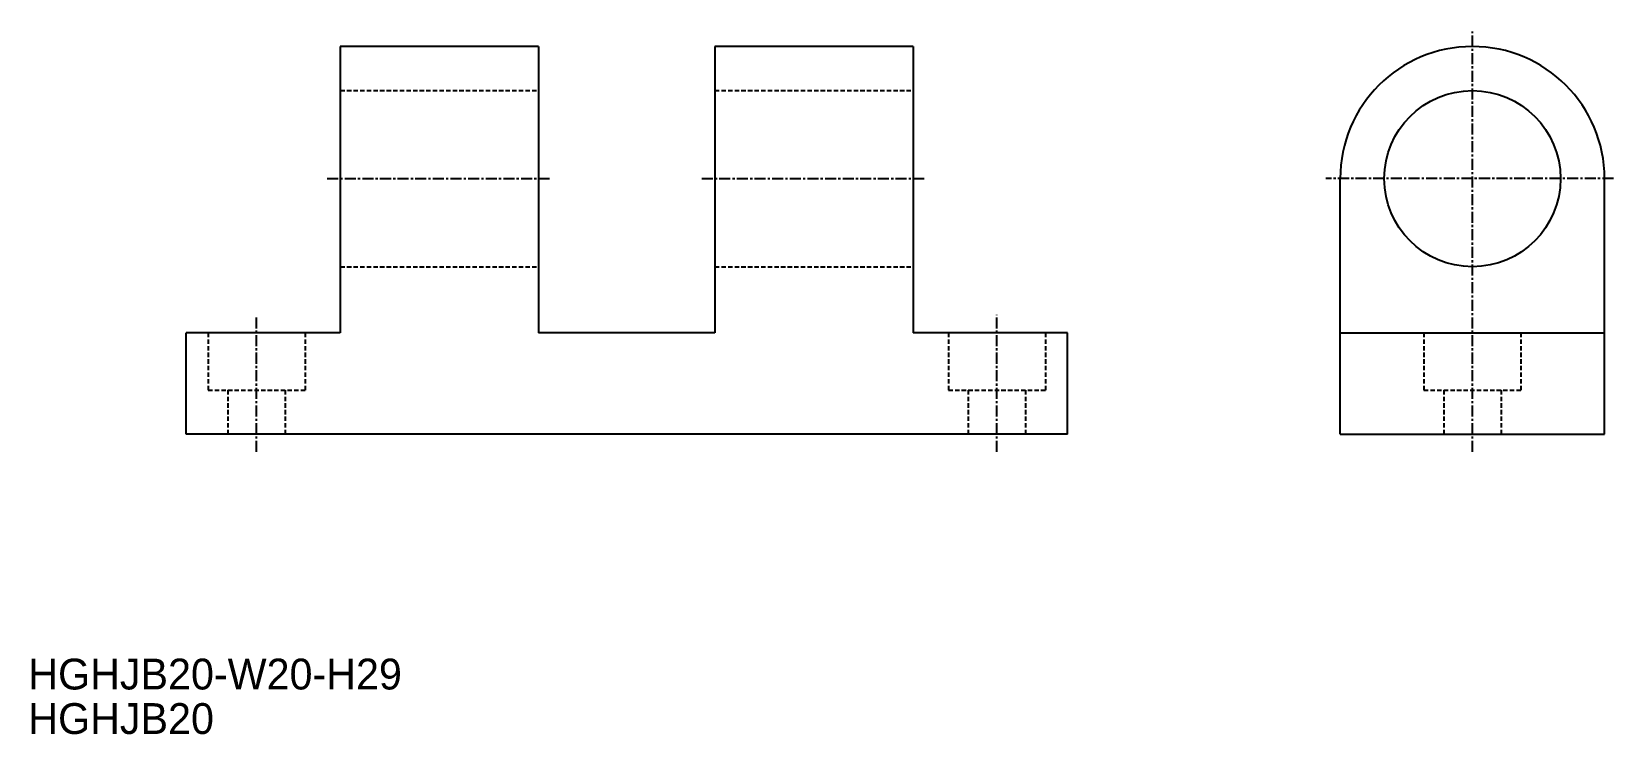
# Model space of a CAD drawing. Extents: x 7 to 186, y 4 to 84.
import ezdxf

# ---------------------------------------------------------------- set-up
doc = ezdxf.new("R2010")
doc.units = 0
doc.linetypes.add('CENTER', pattern=[2, 1.25, -0.25, 0.25, -0.25])
doc.linetypes.add('DASHED', pattern=[0.75, 0.5, -0.25])
doc.layers.get('0').update_dxf_attribs({"linetype": 'CONTINUOUS'})
doc.layers.add('CENTER', color=1, linetype='CENTER')

msp = doc.modelspace()

# ---------------------------------------------------------------- linework, layer by layer
at = {"color": 7, "linetype": 'CONTINUOUS'}
for p, q in [((64.25, 82.56), (41.75, 82.56)), ((41.75, 82.56), (41.75, 50.06)), ((64.25, 82.56), (64.25, 50.06)), ((106.75, 82.56), (84.25, 82.56)), ((84.25, 82.56), (84.25, 50.06)), ((106.75, 82.56), (106.75, 50.06)), ((155.2, 38.56), (155.2, 67.56)), ((185.2, 38.56), (185.2, 67.56)), ((24.25, 38.56), (24.25, 50.06)), ((41.75, 50.06), (24.25, 50.06)), ((84.25, 50.06), (64.25, 50.06)), ((124.25, 50.06), (106.75, 50.06)), ((124.25, 38.56), (124.25, 50.06)), ((155.2, 50.06), (185.2, 50.06)), ((124.25, 38.56), (24.25, 38.56)), ((155.2, 38.56), (185.2, 38.56))]:
    msp.add_line(p, q, dxfattribs=at)
at = {"color": 3, "linetype": 'DASHED'}
for p, q in [((41.75, 77.56), (64.25, 77.56)), ((84.25, 77.56), (106.75, 77.56)), ((41.75, 57.56), (64.25, 57.56)), ((84.25, 57.56), (106.75, 57.56)), ((26.75, 50.06), (26.75, 43.56)), ((37.75, 50.06), (37.75, 43.56)), ((110.75, 50.06), (110.75, 43.56)), ((121.75, 50.06), (121.75, 43.56)), ((164.7, 50.06), (164.7, 43.56)), ((175.7, 50.06), (175.7, 43.56)), ((26.75, 43.56), (37.75, 43.56)), ((29, 43.56), (29, 38.56)), ((35.5, 43.56), (35.5, 38.56)), ((110.75, 43.56), (121.75, 43.56)), ((113, 43.56), (113, 38.56)), ((119.5, 43.56), (119.5, 38.56)), ((164.7, 43.56), (175.7, 43.56)), ((166.95, 43.56), (166.95, 38.56)), ((173.45, 43.56), (173.45, 38.56))]:
    msp.add_line(p, q, dxfattribs=at)
at = {"color": 7, "linetype": 'CONTINUOUS'}
msp.add_circle((170.2, 67.56), 10, dxfattribs=at)
msp.add_arc((170.2, 67.56), 15, 0, 180, dxfattribs=at)
at = {"layer": 'CENTER', "color": 1, "linetype": 'CENTER'}
for p, q in [((170.2, 36.56), (170.2, 84.25)), ((40.25, 67.56), (65.75, 67.56)), ((82.75, 67.56), (108.25, 67.56)), ((186.2, 67.56), (153.56, 67.56)), ((116.25, 36.56), (116.25, 52.1)), ((32.25, 36.56), (32.25, 51.89))]:
    msp.add_line(p, q, dxfattribs=at)

# ---------------------------------------------------------------- texts
at = {"color": 7, "linetype": 'CONTINUOUS'}
for s, p in [('HGHJB20-W20-H29', (6.34, 9.58)), ('HGHJB20', (6.34, 4.53))]:
    msp.add_text(s, height=3.5, dxfattribs=at).set_placement(p)

doc.saveas('drawing.dxf')
